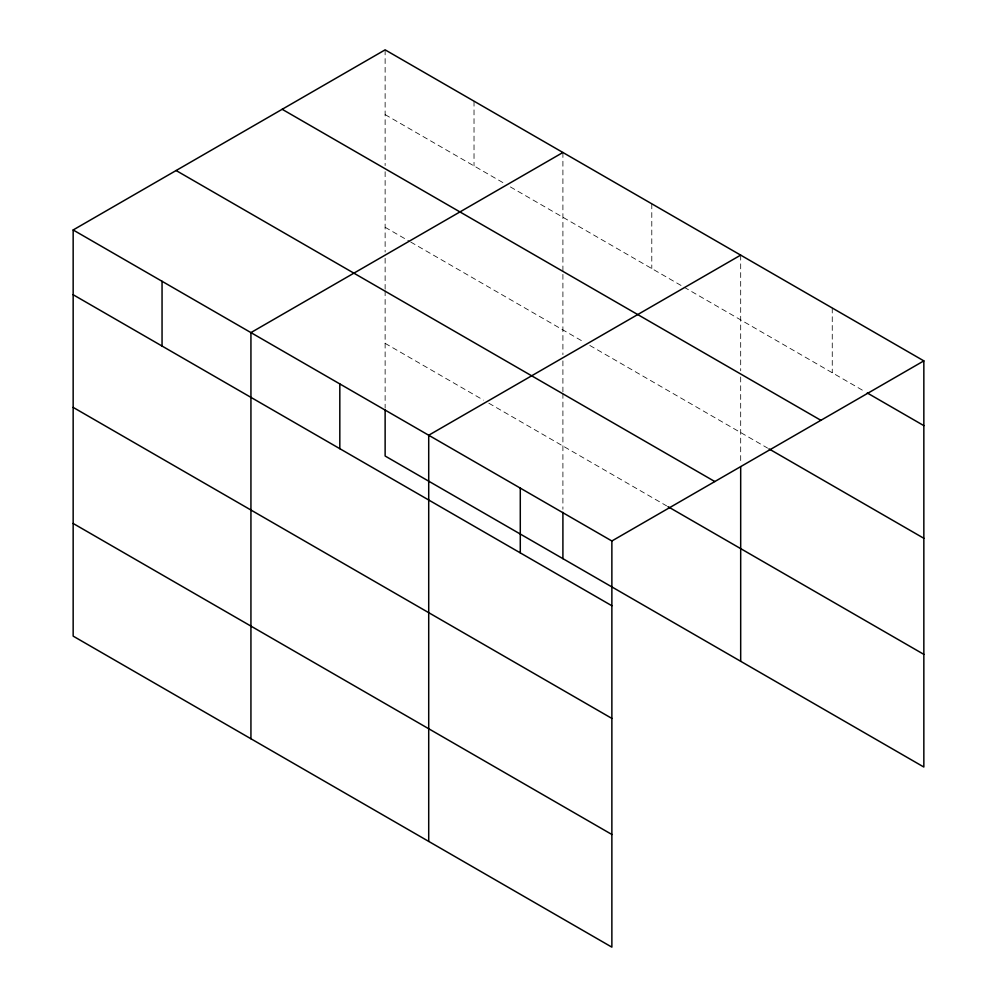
<?xml version="1.0" encoding="UTF-8"?>
<svg xmlns="http://www.w3.org/2000/svg" width="997" height="997" viewBox="0 0 997 997"><rect width="100%" height="100%" fill="white"/><g stroke="black" fill="none" stroke-linecap="round" stroke-linejoin="round"><path stroke-width="0.75" stroke-dasharray="4.99 3.74" d="M385.129 114.618L504.993 183.809M510.377 186.925L682.771 286.451M684.116 287.223L864.586 391.422M385.129 227.279L409.368 241.274M410.714 242.047L584.454 342.357M589.838 345.461L767.615 448.102M385.129 343.354L483.445 400.109M488.829 403.224L666.607 505.865M832.258 307.998L832.258 372.753M740.684 255.12L740.684 370.809M740.684 376.991L740.684 463.505M651.789 203.812L651.789 268.567M562.906 152.491L562.906 272.804M562.906 274.349L562.906 354.67M562.906 360.864L562.906 391.821M562.906 393.366L562.906 509.268M474.024 101.171L474.024 165.926M385.129 49.85L385.129 165.539M385.129 171.708L385.129 252.042M385.129 258.223L385.129 289.18M385.129 290.725L385.129 408.172"/><path stroke-width="1.5" d="M611.871 718.413L611.871 540.985L73.155 229.971L73.155 636.123L611.871 947.15L611.871 718.413L73.155 407.387M385.129 409.717L385.129 456.015L923.845 767.029L923.845 360.877L385.129 49.85L73.155 229.971M562.906 152.491L250.932 332.599L250.932 738.765M740.684 255.12L428.71 435.24L428.71 841.406M611.871 540.985L923.845 360.877M867.278 392.98L923.845 425.632M282.176 109.284L820.892 420.31M768.961 448.874L923.845 538.293M176.108 170.524L714.824 481.551M667.953 506.638L923.845 654.368M73.155 294.726L611.871 605.752M73.155 523.462L611.871 834.489M740.684 466.596L740.684 661.285M562.906 512.346L562.906 558.656M520.284 488.119L520.284 552.874M339.815 383.92L339.815 448.687M162.05 281.279L162.05 346.046"/></g></svg>
